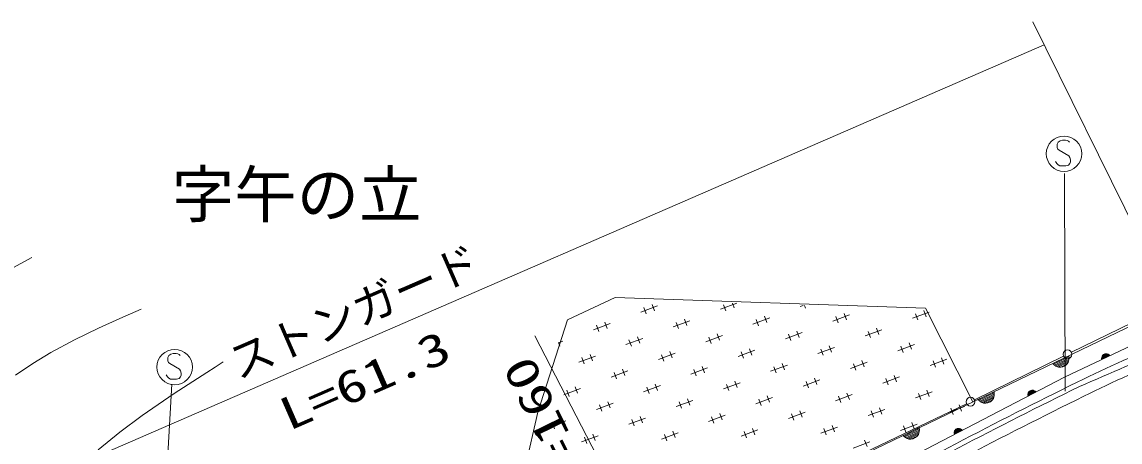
# Model space of a CAD drawing. Units: millimetres, scale not verified. Extents: x -14352 to 625648, y -196871 to 163129.
# Drawn here: x 145520 to 207064, y 87372 to 110948 of the extents above; entities that cross this region are included whole.
import ezdxf
from ezdxf.enums import TextEntityAlignment as Align

# ---------------------------------------------------------------- set-up
doc = ezdxf.new("R2010")
doc.units = ezdxf.units.MM
doc.header["$LTSCALE"] = 1000
doc.layers.add('S-BGD', color=1, linetype='Continuous', lineweight=13)
doc.layers.add('S-BGD-HTXT', color=6, linetype='Continuous', lineweight=13)
doc.styles.add('ＭＳ ゴシック', font='')
doc.styles.get('ＭＳ ゴシック').set_extended_font_data('MS Gothic')

msp = doc.modelspace()

# ---------------------------------------------------------------- linework, layer by layer
at = {"layer": 'S-BGD'}
for p, q in [((202171, 110948), (208064, 99018)), ((203540, 104092), (203535, 103977)), ((203605, 104202), (203540, 104092)), ((203715, 104277), (203605, 104202)), ((203845, 104312), (203715, 104277)), ((204000, 104312), (203845, 104312)), ((204105, 104292), (204000, 104312)), ((204180, 104257), (204105, 104292)), ((204235, 104197), (204180, 104257)), ((203535, 103977), (203540, 103902)), ((203540, 103902), (203580, 103802)), ((203580, 103802), (203650, 103747)), ((203650, 103747), (204195, 103432)), ((204195, 103432), (204255, 103342)), ((203520, 103002), (203450, 103117)), ((203600, 102927), (203520, 103002)), ((203695, 102882), (203600, 102927)), ((203795, 102867), (203695, 102882)), ((204025, 102867), (203795, 102867)), ((204180, 102912), (204025, 102867)), ((204250, 103002), (204180, 102912)), ((204285, 103097), (204250, 103002)), ((204255, 103342), (204295, 103217)), ((204295, 103217), (204285, 103097)), ((203986, 90228), (203946, 102436)), ((143274, 96219), (146065, 97729)), ((176096, 94231), (178776, 95479)), ((178776, 95479), (196157, 94878)), ((151003, 94300), (152207, 94834)), ((181139, 95009), (180202, 94659)), ((180503, 94569), (180372, 94920)), ((180680, 80898), (210034, 95031)), ((180840, 95095), (180971, 94744)), ((185587, 95163), (184671, 94821)), ((184972, 94730), (184841, 95082)), ((185341, 95171), (185440, 94906)), ((189307, 95045), (189141, 94983)), ((189441, 94892), (189385, 95043)), ((196157, 94878), (198805, 89624)), ((204345, 92408), (209333, 94850)), ((149816, 93758), (151003, 94300)), ((174431, 89054), (176096, 94231)), ((182959, 94180), (182022, 93830)), ((182660, 94266), (182791, 93915)), ((187428, 94342), (186491, 93992)), ((186792, 93901), (186661, 94253)), ((187129, 94428), (187260, 94077)), ((191897, 94504), (190961, 94154)), ((191261, 94063), (191130, 94415)), ((191598, 94590), (191730, 94238)), ((196366, 94666), (195430, 94316)), ((195731, 94225), (195599, 94576)), ((196067, 94752), (196199, 94400)), ((148466, 93101), (149816, 93758)), ((178490, 94018), (177553, 93668)), ((177854, 93578), (177722, 93929)), ((178191, 94104), (178322, 93753)), ((182323, 93739), (182192, 94091)), ((188949, 93599), (189081, 93247)), ((193717, 93675), (192781, 93325)), ((193081, 93234), (192950, 93585)), ((193418, 93761), (193550, 93409)), ((209305, 93555), (203954, 91017)), ((147146, 92393), (148466, 93101)), ((175840, 93027), (175595, 92935)), ((175600, 92958), (175673, 92762)), ((180310, 93189), (179373, 92839)), ((179674, 92749), (179542, 93100)), ((180011, 93275), (180142, 92924)), ((184779, 93351), (183842, 93001)), ((184143, 92910), (184012, 93262)), ((184480, 93437), (184611, 93086)), ((189248, 93513), (188311, 93163)), ((188612, 93072), (188481, 93424)), ((195238, 92932), (195370, 92580)), ((146129, 91781), (147146, 92393)), ((153999, 92340), (153869, 92305)), ((154154, 92340), (153999, 92340)), ((154259, 92320), (154154, 92340)), ((154334, 92285), (154259, 92320)), ((182130, 92360), (181193, 92010)), ((181831, 92446), (181962, 92095)), ((186599, 92522), (185662, 92172)), ((185963, 92081), (185832, 92433)), ((186300, 92608), (186431, 92257)), ((191068, 92684), (190132, 92334)), ((190432, 92243), (190301, 92594)), ((190769, 92770), (190901, 92418)), ((195537, 92846), (194601, 92495)), ((194901, 92405), (194770, 92756)), ((206063, 92190), (206336, 92320)), ((206269, 92323), (206101, 92243)), ((206141, 92287), (206211, 92320)), ((206211, 92320), (206272, 92328)), ((206272, 92328), (206335, 92325)), ((206335, 92325), (206403, 92296)), ((145152, 91124), (146129, 91781)), ((153694, 92120), (153689, 92005)), ((153689, 92005), (153694, 91930)), ((153759, 92230), (153694, 92120)), ((153694, 91930), (153734, 91830)), ((153734, 91830), (153804, 91775)), ((153869, 92305), (153759, 92230)), ((153804, 91775), (154349, 91460)), ((154389, 92225), (154334, 92285)), ((156341, 91573), (156806, 91868)), ((177661, 92198), (176724, 91848)), ((177025, 91758), (176893, 92109)), ((177362, 92284), (177493, 91933)), ((181494, 91919), (181362, 92271)), ((188120, 91779), (188251, 91427)), ((192888, 91855), (191952, 91505)), ((192252, 91414), (192121, 91765)), ((192589, 91941), (192721, 91589)), ((197357, 92017), (196421, 91666)), ((196722, 91576), (196590, 91927)), ((197058, 92102), (197190, 91751)), ((198907, 89745), (203896, 92188)), ((203293, 91785), (204194, 92219)), ((203377, 91698), (203293, 91785)), ((204199, 92152), (203343, 91740)), ((203393, 91694), (204203, 92085)), ((204197, 92012), (203456, 91655)), ((203523, 91619), (204179, 91934)), ((204152, 91852), (203607, 91589)), ((203740, 91584), (204075, 91746)), ((204085, 91742), (203996, 91657)), ((204158, 91844), (204085, 91742)), ((204199, 91985), (204158, 91844)), ((204194, 92219), (204208, 92098)), ((204208, 92098), (204199, 91985)), ((206034, 92067), (206039, 92123)), ((206040, 92007), (206034, 92067)), ((206443, 92266), (206036, 92074)), ((206038, 92040), (206467, 92244)), ((206039, 92123), (206059, 92194)), ((206040, 92110), (206411, 92286)), ((206492, 92221), (206040, 92007)), ((206378, 92305), (206049, 92149)), ((206059, 92194), (206096, 92245)), ((206096, 92245), (206141, 92287)), ((206403, 92296), (206451, 92265)), ((206451, 92265), (206492, 92221)), ((153674, 91030), (153604, 91145)), ((154047, 90090), (155876, 91277)), ((154349, 91460), (154409, 91370)), ((154439, 91125), (154404, 91030)), ((154409, 91370), (154449, 91245)), ((154449, 91245), (154439, 91125)), ((155876, 91277), (156341, 91573)), ((179481, 91369), (178544, 91019)), ((178845, 90928), (178713, 91280)), ((179182, 91455), (179313, 91104)), ((183950, 91531), (183013, 91181)), ((183314, 91090), (183183, 91442)), ((183651, 91617), (183782, 91266)), ((188419, 91693), (187482, 91343)), ((187783, 91252), (187652, 91603)), ((194409, 91111), (194541, 90760)), ((203473, 91636), (203377, 91698)), ((203609, 91579), (203473, 91636)), ((203734, 91573), (203609, 91579)), ((203856, 91590), (203734, 91573)), ((203996, 91657), (203856, 91590)), ((152526, 66480), (153923, 90624)), ((153754, 90955), (153674, 91030)), ((153849, 90910), (153754, 90955)), ((153949, 90895), (153849, 90910)), ((154179, 90895), (153949, 90895)), ((154334, 90940), (154179, 90895)), ((154404, 91030), (154334, 90940)), ((181301, 90540), (180364, 90190)), ((181002, 90626), (181133, 90275)), ((185770, 90702), (184833, 90352)), ((185134, 90261), (185003, 90612)), ((185471, 90788), (185602, 90436)), ((203954, 91017), (187516, 82473)), ((190239, 90864), (189302, 90514)), ((189603, 90423), (189472, 90774)), ((189940, 90950), (190071, 90598)), ((194708, 91026), (193772, 90675)), ((194072, 90585), (193941, 90936)), ((152263, 88861), (154047, 90090)), ((176831, 90378), (175895, 90028)), ((176196, 89937), (176064, 90289)), ((176532, 90464), (176664, 90113)), ((180665, 90099), (180533, 90451)), ((187590, 89873), (186653, 89523)), ((187291, 89959), (187422, 89607)), ((192059, 90035), (191123, 89684)), ((191423, 89594), (191292, 89945)), ((191760, 90120), (191892, 89769)), ((196528, 90197), (195592, 89846)), ((195892, 89756), (195761, 90107)), ((196229, 90282), (196361, 89931)), ((199100, 89766), (200001, 90200)), ((200006, 90133), (199150, 89721)), ((199199, 89675), (200010, 90066)), ((200003, 89993), (199262, 89637)), ((199330, 89600), (199986, 89915)), ((200005, 89966), (199965, 89825)), ((200001, 90200), (200015, 90079)), ((200015, 90079), (200005, 89966)), ((201897, 90013), (201900, 90069)), ((201906, 89953), (201897, 90013)), ((202299, 90227), (201899, 90020)), ((201900, 90069), (201918, 90141)), ((201902, 90056), (202266, 90246)), ((201903, 89986), (202324, 90205)), ((202350, 90183), (201906, 89953)), ((202232, 90263), (201909, 90095)), ((201918, 90141), (201953, 90193)), ((201921, 90137), (202190, 90276)), ((201953, 90193), (201997, 90236)), ((202123, 90277), (201958, 90191)), ((201997, 90236), (202065, 90272)), ((202065, 90272), (202126, 90283)), ((202126, 90283), (202189, 90281)), ((202189, 90281), (202257, 90255)), ((202257, 90255), (202306, 90226)), ((202306, 90226), (202350, 90183)), ((178652, 89549), (177715, 89199)), ((178016, 89108), (177884, 89460)), ((178353, 89635), (178484, 89284)), ((183121, 89711), (182184, 89361)), ((182485, 89270), (182353, 89622)), ((182822, 89797), (182953, 89445)), ((186954, 89432), (186823, 89783)), ((191437, 86156), (198458, 89527)), ((193580, 89291), (193712, 88940)), ((198348, 89368), (197412, 89017)), ((197713, 88927), (197581, 89278)), ((198049, 89453), (198181, 89102)), ((199184, 89679), (199100, 89766)), ((199280, 89617), (199184, 89679)), ((199416, 89560), (199280, 89617)), ((199959, 89833), (199413, 89571)), ((199541, 89554), (199416, 89560)), ((199663, 89571), (199541, 89554)), ((199546, 89565), (199882, 89727)), ((199802, 89639), (199663, 89571)), ((199892, 89723), (199802, 89639)), ((199965, 89825), (199892, 89723)), ((151008, 87924), (152263, 88861)), ((172860, 82212), (174431, 89054)), ((175703, 88644), (175835, 88293)), ((180472, 88720), (179535, 88370)), ((179836, 88279), (179704, 88631)), ((180173, 88806), (180304, 88454)), ((184941, 88882), (184004, 88532)), ((184305, 88441), (184174, 88792)), ((184642, 88968), (184773, 88616)), ((189410, 89044), (188473, 88693)), ((188774, 88603), (188643, 88954)), ((189111, 89130), (189242, 88778)), ((193879, 89206), (192943, 88855)), ((193243, 88765), (193112, 89116)), ((176002, 88558), (175066, 88208)), ((175366, 88117), (175235, 88469)), ((186761, 88053), (185824, 87702)), ((186462, 88139), (186593, 87787)), ((191230, 88215), (190293, 87864)), ((190594, 87774), (190463, 88125)), ((190931, 88300), (191062, 87949)), ((195699, 88377), (194763, 88026)), ((194907, 87748), (195808, 88181)), ((195063, 87936), (194932, 88287)), ((195812, 88114), (194956, 87702)), ((195006, 87657), (195817, 88047)), ((195400, 88462), (195532, 88111)), ((195808, 88181), (195821, 88060)), ((195821, 88060), (195812, 87948)), ((198171, 88082), (197772, 87874)), ((197774, 87911), (198139, 88100)), ((197775, 87841), (198197, 88060)), ((198222, 88038), (197778, 87807)), ((198104, 88118), (197782, 87950)), ((197791, 87995), (197825, 88047)), ((197794, 87992), (198062, 88131)), ((197825, 88047), (197869, 88091)), ((197996, 88132), (197831, 88046)), ((197869, 88091), (197938, 88127)), ((197938, 88127), (197999, 88137)), ((197999, 88137), (198061, 88136)), ((198061, 88136), (198130, 88110)), ((198130, 88110), (198179, 88080)), ((198179, 88080), (198222, 88038)), ((149797, 86944), (151008, 87924)), ((177822, 87729), (176886, 87379)), ((177187, 87288), (177055, 87640)), ((177523, 87815), (177655, 87464)), ((182292, 87891), (181355, 87541)), ((181656, 87450), (181524, 87801)), ((181993, 87977), (182124, 87625)), ((186125, 87612), (185994, 87963)), ((192751, 87471), (192883, 87120)), ((194990, 87660), (194907, 87748)), ((195087, 87598), (194990, 87660)), ((195810, 87974), (195069, 87618)), ((195222, 87542), (195087, 87598)), ((195137, 87581), (195792, 87896)), ((195765, 87814), (195220, 87552)), ((195347, 87535), (195222, 87542)), ((195469, 87552), (195347, 87535)), ((195353, 87546), (195689, 87708)), ((195609, 87620), (195469, 87552)), ((195699, 87704), (195609, 87620)), ((195772, 87806), (195699, 87704)), ((195812, 87948), (195772, 87806)), ((197770, 87868), (197773, 87924)), ((197778, 87807), (197770, 87868)), ((197773, 87924), (197791, 87995)), ((193050, 87386), (192114, 87035))]:
    msp.add_line(p, q, dxfattribs=at)
for centre, radius in [((203925, 103552), 995), ((154079, 91580), 995), ((204120, 92298), 249), ((198683, 89635), 249)]:
    msp.add_circle(centre, radius, dxfattribs=at)
for centre, radius, start, end in [((240998, 16766), 82408, 108.25186, 116.15881), ((273341, -64873), 169812, 110.0015, 113.80969), ((241877, 15632), 82942, 108.73636, 116.3717), ((337751, -179833), 301525, 116.19128, 119.09424), ((337871, -180079), 301525, 116.19128, 119.09424), ((338119, -180624), 301525, 116.19128, 119.09424)]:
    msp.add_arc(centre, radius, start, end, dxfattribs=at)
at = {"layer": 'S-BGD-HTXT'}
for p, q in [((146920, 85357), (202807, 109659)), ((174258, 93342), (183761, 74918))]:
    msp.add_line(p, q, dxfattribs=at)

# ---------------------------------------------------------------- texts
at = {"layer": 'S-BGD-HTXT', "style": 'ＭＳ ゴシック'}
msp.add_text('字午の立', height=2566, dxfattribs=at).set_placement((153916, 99214), align=Align.BOTTOM_LEFT)
msp.add_text('ストンガード', height=1833, rotation=23.5, dxfattribs=at).set_placement((157840, 90355), align=Align.BOTTOM_LEFT)
at = {"layer": 'S-BGD-HTXT', "style": 'ＭＳ ゴシック', "width": 1.35}
for s, rotation, p in [('L=61.3', 23.6, (160693, 87473)), ('R=160', 116.1, (178227, 85049))]:
    msp.add_text(s, height=1833, rotation=rotation, dxfattribs=at).set_placement(p, align=Align.BOTTOM_LEFT)

doc.saveas('drawing.dxf')
